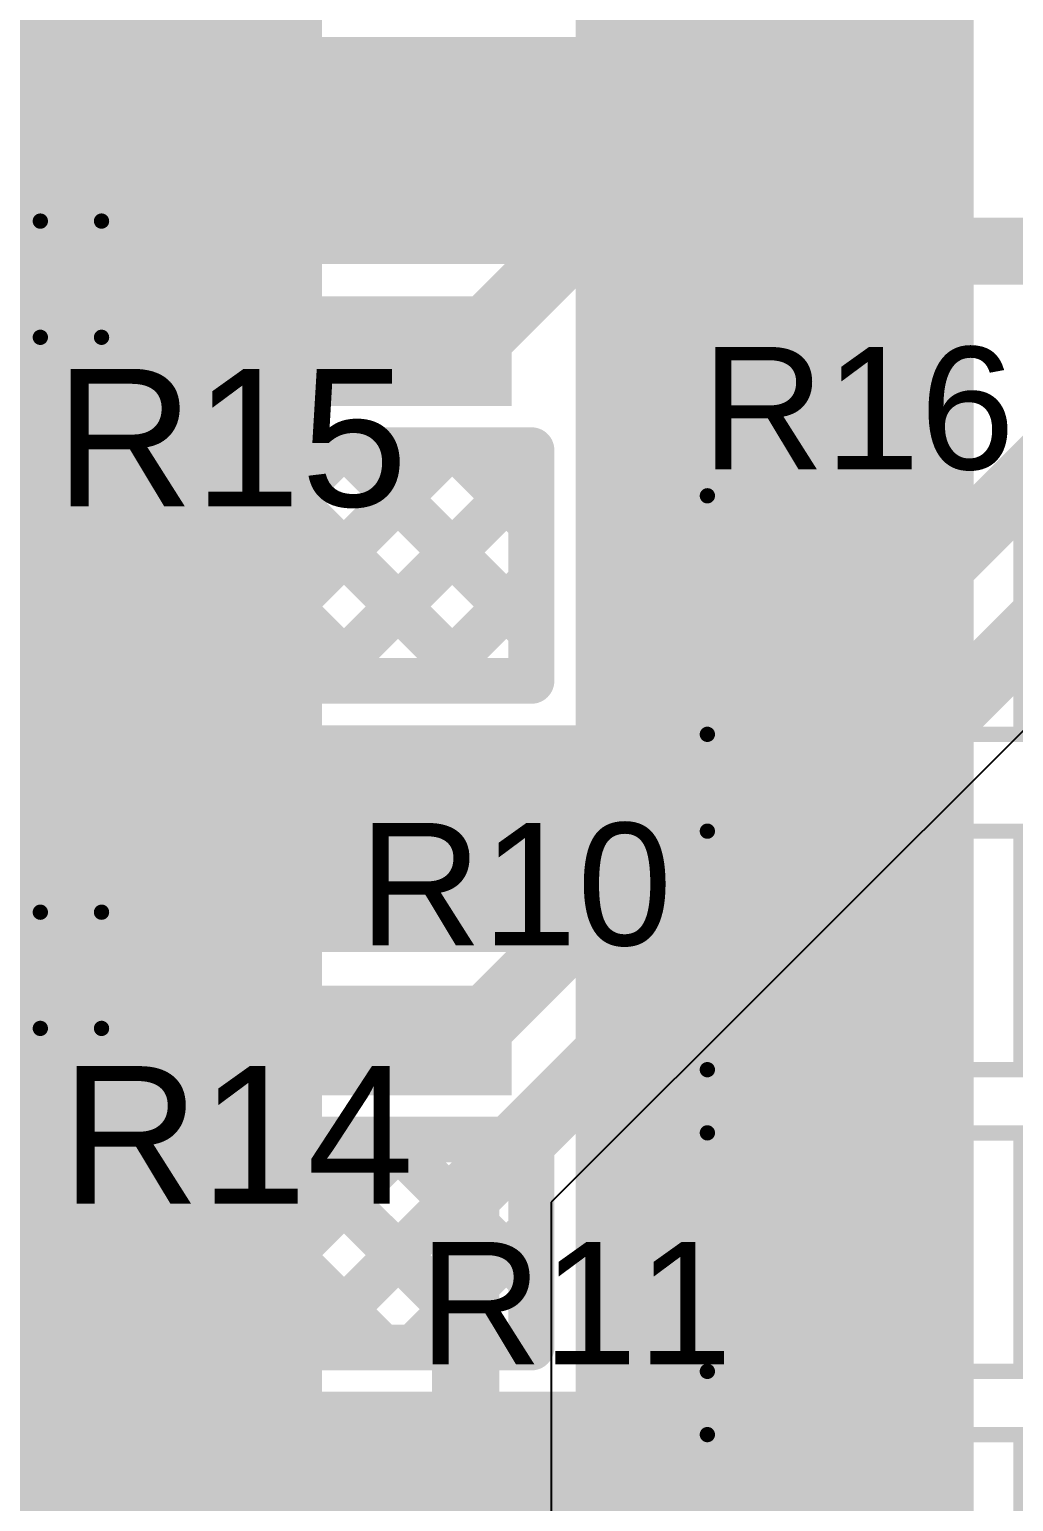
# Model space of a CAD drawing. Header units: millimetres. Extents: x -0.2 to 1.92, y -0.23 to 1.32.
# Drawn here: x 0.2224 to 0.5441, y 0.4871 to 0.9685 of the extents above; entities that cross this region are included whole.
import ezdxf

# ---------------------------------------------------------------- set-up
doc = ezdxf.new("R2010")
doc.units = ezdxf.units.MM
doc.header["$MEASUREMENT"] = 0
for name, color, linetype in [('BottomLayer', 5, 'Continuous'), ('TopLayer', 1, 'Continuous'), ('TopOverlay', 2, 'Continuous'), ('TopPaste', 8, 'Continuous'), ('TopSolder', 216, 'Continuous'), ('ViaHoleLayer', 16, 'Continuous')]:
    doc.layers.add(name, color=color, linetype=linetype)
doc.styles.add('Arial', font='', dxfattribs={"height": 0.2})
doc.styles.get('Arial').set_extended_font_data('Arial')

# ---------------------------------------------------------------- blocks, each defined once
blk = doc.blocks.new('R___0201_2')
at = {"layer": 'TopLayer'}
for points in [[(-0.01614, 0.00728), (-0.00551, 0.00728), (-0.00551, -0.00728), (-0.01614, -0.00728)], [(0.00551, 0.00728), (0.01614, 0.00728), (0.01614, -0.00728), (0.00551, -0.00728)]]:
    blk.add_hatch(color=1, dxfattribs=at).paths.add_polyline_path(points)
at = {"layer": 'TopPaste'}
for points in [[(-0.01614, 0.00728), (-0.00551, 0.00728), (-0.00551, -0.00728), (-0.01614, -0.00728)], [(0.00551, 0.00728), (0.01614, 0.00728), (0.01614, -0.00728), (0.00551, -0.00728)]]:
    blk.add_hatch(color=8, dxfattribs=at).paths.add_polyline_path(points)
at = {"layer": 'TopSolder'}
for points in [[(-0.02014, 0.01128), (-0.00151, 0.01128), (-0.00151, -0.01128), (-0.02014, -0.01128)], [(0.00151, 0.01128), (0.02014, 0.01128), (0.02014, -0.01128), (0.00151, -0.01128)]]:
    blk.add_hatch(color=216, dxfattribs=at).paths.add_polyline_path(points)
at = {"layer": 'TopOverlay', "const_width": 0.005}
for points in [[(-0.019, -0.01), (-0.019, 0.01)], [(0.019, 0.01), (-0.019, 0.01)], [(0.019, -0.01), (0.019, 0.01)], [(0.019, -0.01), (-0.019, -0.01)]]:
    blk.add_lwpolyline(points, dxfattribs=at)
at = {"layer": 'TopOverlay', "const_width": 0.0025}
for points in [[(-0.02025, 0.01, 1), (-0.01775, 0.01, 1)], [(-0.02025, 0.01, 1), (-0.01775, 0.01, 1)], [(0.01775, 0.01, 1), (0.02025, 0.01, 1)], [(0.01775, 0.01, 1), (0.02025, 0.01, 1)], [(-0.02025, -0.01, 1), (-0.01775, -0.01, 1)], [(-0.02025, -0.01, 1), (-0.01775, -0.01, 1)], [(0.01775, -0.01, 1), (0.02025, -0.01, 1)], [(0.01775, -0.01, 1), (0.02025, -0.01, 1)]]:
    blk.add_lwpolyline(points, format="xyb", close=True, dxfattribs=at)
blk = doc.blocks.new('R___0201_3')
at = {"layer": 'TopLayer'}
for points in [[(-0.01614, 0.00728), (-0.00551, 0.00728), (-0.00551, -0.00728), (-0.01614, -0.00728)], [(0.00551, 0.00728), (0.01614, 0.00728), (0.01614, -0.00728), (0.00551, -0.00728)]]:
    blk.add_hatch(color=1, dxfattribs=at).paths.add_polyline_path(points)
at = {"layer": 'TopPaste'}
for points in [[(-0.01614, 0.00728), (-0.00551, 0.00728), (-0.00551, -0.00728), (-0.01614, -0.00728)], [(0.00551, 0.00728), (0.01614, 0.00728), (0.01614, -0.00728), (0.00551, -0.00728)]]:
    blk.add_hatch(color=8, dxfattribs=at).paths.add_polyline_path(points)
at = {"layer": 'TopSolder'}
for points in [[(-0.02014, 0.01128), (-0.00151, 0.01128), (-0.00151, -0.01128), (-0.02014, -0.01128)], [(0.00151, 0.01128), (0.02014, 0.01128), (0.02014, -0.01128), (0.00151, -0.01128)]]:
    blk.add_hatch(color=216, dxfattribs=at).paths.add_polyline_path(points)
at = {"layer": 'TopOverlay', "const_width": 0.005}
for points in [[(-0.019, -0.01), (-0.019, 0.01)], [(0.019, 0.01), (-0.019, 0.01)], [(0.019, -0.01), (0.019, 0.01)], [(0.019, -0.01), (-0.019, -0.01)]]:
    blk.add_lwpolyline(points, dxfattribs=at)
at = {"layer": 'TopOverlay', "const_width": 0.0025}
for points in [[(-0.02025, 0.01, 1), (-0.01775, 0.01, 1)], [(-0.02025, 0.01, 1), (-0.01775, 0.01, 1)], [(0.01775, 0.01, 1), (0.02025, 0.01, 1)], [(0.01775, 0.01, 1), (0.02025, 0.01, 1)], [(-0.02025, -0.01, 1), (-0.01775, -0.01, 1)], [(-0.02025, -0.01, 1), (-0.01775, -0.01, 1)], [(0.01775, -0.01, 1), (0.02025, -0.01, 1)], [(0.01775, -0.01, 1), (0.02025, -0.01, 1)]]:
    blk.add_lwpolyline(points, format="xyb", close=True, dxfattribs=at)
blk = doc.blocks.new('R___1206_14')
at = {"layer": 'TopLayer'}
for points in [[(-0.08, 0.035), (-0.02, 0.035), (-0.02, -0.035), (-0.08, -0.035)], [(0.02, 0.035), (0.08, 0.035), (0.08, -0.035), (0.02, -0.035)]]:
    blk.add_hatch(color=1, dxfattribs=at).paths.add_polyline_path(points)
at = {"layer": 'TopPaste'}
for points in [[(-0.08, 0.035), (-0.02, 0.035), (-0.02, -0.035), (-0.08, -0.035)], [(0.02, 0.035), (0.08, 0.035), (0.08, -0.035), (0.02, -0.035)]]:
    blk.add_hatch(color=8, dxfattribs=at).paths.add_polyline_path(points)
at = {"layer": 'TopSolder'}
for points in [[(-0.084, 0.039), (-0.016, 0.039), (-0.016, -0.039), (-0.084, -0.039)], [(0.016, 0.039), (0.084, 0.039), (0.084, -0.039), (0.016, -0.039)]]:
    blk.add_hatch(color=216, dxfattribs=at).paths.add_polyline_path(points)
at = {"layer": 'TopOverlay', "const_width": 0.005}
for points in [[(-0.084, -0.039), (-0.084, 0.039)], [(-0.084, 0.039), (0.084, 0.039)], [(0.084, -0.039), (0.084, 0.039)], [(-0.084, -0.039), (0.084, -0.039)]]:
    blk.add_lwpolyline(points, dxfattribs=at)
at = {"layer": 'TopOverlay', "const_width": 0.0025}
for points in [[(-0.08525, 0.039, 1), (-0.08275, 0.039, 1)], [(-0.08525, 0.039, 1), (-0.08275, 0.039, 1)], [(0.08275, 0.039, 1), (0.08525, 0.039, 1)], [(0.08275, 0.039, 1), (0.08525, 0.039, 1)], [(-0.08525, -0.039, 1), (-0.08275, -0.039, 1)], [(-0.08525, -0.039, 1), (-0.08275, -0.039, 1)], [(0.08275, -0.039, 1), (0.08525, -0.039, 1)], [(0.08275, -0.039, 1), (0.08525, -0.039, 1)]]:
    blk.add_lwpolyline(points, format="xyb", close=True, dxfattribs=at)
blk = doc.blocks.new('R___1206_16')
at = {"layer": 'TopLayer'}
for points in [[(-0.08, 0.035), (-0.02, 0.035), (-0.02, -0.035), (-0.08, -0.035)], [(0.02, 0.035), (0.08, 0.035), (0.08, -0.035), (0.02, -0.035)]]:
    blk.add_hatch(color=1, dxfattribs=at).paths.add_polyline_path(points)
at = {"layer": 'TopPaste'}
for points in [[(-0.08, 0.035), (-0.02, 0.035), (-0.02, -0.035), (-0.08, -0.035)], [(0.02, 0.035), (0.08, 0.035), (0.08, -0.035), (0.02, -0.035)]]:
    blk.add_hatch(color=8, dxfattribs=at).paths.add_polyline_path(points)
at = {"layer": 'TopSolder'}
for points in [[(-0.084, 0.039), (-0.016, 0.039), (-0.016, -0.039), (-0.084, -0.039)], [(0.016, 0.039), (0.084, 0.039), (0.084, -0.039), (0.016, -0.039)]]:
    blk.add_hatch(color=216, dxfattribs=at).paths.add_polyline_path(points)
at = {"layer": 'TopOverlay', "const_width": 0.005}
for points in [[(-0.084, -0.039), (-0.084, 0.039)], [(-0.084, 0.039), (0.084, 0.039)], [(0.084, -0.039), (0.084, 0.039)], [(-0.084, -0.039), (0.084, -0.039)]]:
    blk.add_lwpolyline(points, dxfattribs=at)
at = {"layer": 'TopOverlay', "const_width": 0.0025}
for points in [[(-0.08525, 0.039, 1), (-0.08275, 0.039, 1)], [(-0.08525, 0.039, 1), (-0.08275, 0.039, 1)], [(0.08275, 0.039, 1), (0.08525, 0.039, 1)], [(0.08275, 0.039, 1), (0.08525, 0.039, 1)], [(-0.08525, -0.039, 1), (-0.08275, -0.039, 1)], [(-0.08525, -0.039, 1), (-0.08275, -0.039, 1)], [(0.08275, -0.039, 1), (0.08525, -0.039, 1)], [(0.08275, -0.039, 1), (0.08525, -0.039, 1)]]:
    blk.add_lwpolyline(points, format="xyb", close=True, dxfattribs=at)
blk = doc.blocks.new('R___1206_17')
at = {"layer": 'TopLayer'}
for points in [[(-0.08, 0.035), (-0.02, 0.035), (-0.02, -0.035), (-0.08, -0.035)], [(0.02, 0.035), (0.08, 0.035), (0.08, -0.035), (0.02, -0.035)]]:
    blk.add_hatch(color=1, dxfattribs=at).paths.add_polyline_path(points)
at = {"layer": 'TopPaste'}
for points in [[(-0.08, 0.035), (-0.02, 0.035), (-0.02, -0.035), (-0.08, -0.035)], [(0.02, 0.035), (0.08, 0.035), (0.08, -0.035), (0.02, -0.035)]]:
    blk.add_hatch(color=8, dxfattribs=at).paths.add_polyline_path(points)
at = {"layer": 'TopSolder'}
for points in [[(-0.084, 0.039), (-0.016, 0.039), (-0.016, -0.039), (-0.084, -0.039)], [(0.016, 0.039), (0.084, 0.039), (0.084, -0.039), (0.016, -0.039)]]:
    blk.add_hatch(color=216, dxfattribs=at).paths.add_polyline_path(points)
at = {"layer": 'TopOverlay', "const_width": 0.005}
for points in [[(-0.084, -0.039), (-0.084, 0.039)], [(-0.084, 0.039), (0.084, 0.039)], [(0.084, -0.039), (0.084, 0.039)], [(-0.084, -0.039), (0.084, -0.039)]]:
    blk.add_lwpolyline(points, dxfattribs=at)
at = {"layer": 'TopOverlay', "const_width": 0.0025}
for points in [[(-0.08525, 0.039, 1), (-0.08275, 0.039, 1)], [(-0.08525, 0.039, 1), (-0.08275, 0.039, 1)], [(0.08275, 0.039, 1), (0.08525, 0.039, 1)], [(0.08275, 0.039, 1), (0.08525, 0.039, 1)], [(-0.08525, -0.039, 1), (-0.08275, -0.039, 1)], [(-0.08525, -0.039, 1), (-0.08275, -0.039, 1)], [(0.08275, -0.039, 1), (0.08525, -0.039, 1)], [(0.08275, -0.039, 1), (0.08525, -0.039, 1)]]:
    blk.add_lwpolyline(points, format="xyb", close=True, dxfattribs=at)
blk = doc.blocks.new('R___1206_18')
at = {"layer": 'TopLayer'}
for points in [[(-0.08, 0.035), (-0.02, 0.035), (-0.02, -0.035), (-0.08, -0.035)], [(0.02, 0.035), (0.08, 0.035), (0.08, -0.035), (0.02, -0.035)]]:
    blk.add_hatch(color=1, dxfattribs=at).paths.add_polyline_path(points)
at = {"layer": 'TopPaste'}
for points in [[(-0.08, 0.035), (-0.02, 0.035), (-0.02, -0.035), (-0.08, -0.035)], [(0.02, 0.035), (0.08, 0.035), (0.08, -0.035), (0.02, -0.035)]]:
    blk.add_hatch(color=8, dxfattribs=at).paths.add_polyline_path(points)
at = {"layer": 'TopSolder'}
for points in [[(-0.084, 0.039), (-0.016, 0.039), (-0.016, -0.039), (-0.084, -0.039)], [(0.016, 0.039), (0.084, 0.039), (0.084, -0.039), (0.016, -0.039)]]:
    blk.add_hatch(color=216, dxfattribs=at).paths.add_polyline_path(points)
at = {"layer": 'TopOverlay', "const_width": 0.005}
for points in [[(-0.084, -0.039), (-0.084, 0.039)], [(-0.084, 0.039), (0.084, 0.039)], [(0.084, -0.039), (0.084, 0.039)], [(-0.084, -0.039), (0.084, -0.039)]]:
    blk.add_lwpolyline(points, dxfattribs=at)
at = {"layer": 'TopOverlay', "const_width": 0.0025}
for points in [[(-0.08525, 0.039, 1), (-0.08275, 0.039, 1)], [(-0.08525, 0.039, 1), (-0.08275, 0.039, 1)], [(0.08275, 0.039, 1), (0.08525, 0.039, 1)], [(0.08275, 0.039, 1), (0.08525, 0.039, 1)], [(-0.08525, -0.039, 1), (-0.08275, -0.039, 1)], [(-0.08525, -0.039, 1), (-0.08275, -0.039, 1)], [(0.08275, -0.039, 1), (0.08525, -0.039, 1)], [(0.08275, -0.039, 1), (0.08525, -0.039, 1)]]:
    blk.add_lwpolyline(points, format="xyb", close=True, dxfattribs=at)

msp = doc.modelspace()

# ---------------------------------------------------------------- hatches: boundary and pattern name
at = {"layer": 'BottomLayer'}
for points in [[(0.078, 0.796), (0.318, 0.796), (0.318, 1.158), (0.078, 1.158)], [(0.017, 0.1146), (0.318, 0.1146), (0.318, 0.8526), (0.017, 0.8526)], [(0.226, -0.081), (0.318, -0.081), (0.318, 0.8526), (0.226, 0.8526)]]:
    msp.add_hatch(color=5, dxfattribs=at).paths.add_polyline_path(points)
h = msp.add_hatch(color=5, dxfattribs=at)
edge = h.paths.add_edge_path()
edge.add_arc((0.365, 0.8634), 0.01181, 0, 360)
h = msp.add_hatch(color=5, dxfattribs=at)
edge = h.paths.add_edge_path()
edge.add_arc((0.365, 0.63799), 0.01181, 0, 360)
at = {"layer": 'TopLayer'}
for points in [[(0.401, 0.242), (0.531, 0.242), (0.531, 1.11), (0.401, 1.11)], [(0.183, 0.89183), (0.531, 0.89183), (0.531, 0.96599), (0.183, 0.96599)], [(0.183, 0.8454), (0.38, 0.8454), (0.38, 0.88123), (0.183, 0.88123)], [(0.183, 0.66683), (0.423, 0.66683), (0.423, 0.74099), (0.183, 0.74099)], [(0.183, 0.61999), (0.38, 0.61999), (0.38, 0.65583), (0.183, 0.65583)], [(0.183, 0.44883), (0.416, 0.44883), (0.416, 0.52299), (0.183, 0.52299)]]:
    msp.add_hatch(color=1, dxfattribs=at).paths.add_polyline_path(points)
h = msp.add_hatch(color=1, dxfattribs=at)
edge = h.paths.add_edge_path()
edge.add_arc((0.365, 0.8634), 0.01181, 0, 360)
h = msp.add_hatch(color=1, dxfattribs=at)
edge = h.paths.add_edge_path()
edge.add_arc((0.365, 0.63799), 0.01181, 0, 360)
at = {"layer": 'ViaHoleLayer'}
h = msp.add_hatch(color=16, dxfattribs=at)
edge = h.paths.add_edge_path()
edge.add_arc((0.365, 0.8634), 0.00591, 0, 360)
h = msp.add_hatch(color=16, dxfattribs=at)
edge = h.paths.add_edge_path()
edge.add_arc((0.365, 0.63799), 0.00591, 0, 360)

# ---------------------------------------------------------------- linework, layer by layer
at = {"layer": 'BottomLayer'}
for p, q in [((0.613, 0.805), (0.393, 0.585)), ((0.393, 0.585), (0.393, 0.29368))]:
    msp.add_line(p, q, dxfattribs=at)
at = {"layer": 'BottomLayer', "const_width": 0.022}
for points in [[(0.365, 0.8634), (0.3976, 0.896)], [(0.3976, 0.896), (1.154, 0.896)], [(0.365, 0.63799), (0.58801, 0.861)], [(0.365, 0.587), (0.606, 0.828)], [(0.365, 0.4204), (0.365, 0.587)]]:
    msp.add_lwpolyline(points, dxfattribs=at)
at = {"layer": 'BottomLayer', "const_width": 0.011}
for points in [[(0.3921, 0.896, 1), (0.4031, 0.896, 1)], [(0.3921, 0.896, 1), (0.4031, 0.896, 1)], [(0.3595, 0.8634, 1), (0.3705, 0.8634, 1)], [(0.3595, 0.63799, 1), (0.3705, 0.63799, 1)], [(0.3595, 0.587, 1), (0.3705, 0.587, 1)], [(0.3595, 0.587, 1), (0.3705, 0.587, 1)]]:
    msp.add_lwpolyline(points, format="xyb", close=True, dxfattribs=at)
at = {"layer": 'TopLayer'}
for points, const_width in [([(0.46629, 0.94099), (0.47528, 0.932)], 0.05), ([(0.47528, 0.932), (0.492, 0.932)], 0.05), ([(0.1358, 0.8455), (0.22581, 0.75549)], 0.015), ([(0.13643, 0.75009), (0.21724, 0.8309)], 0.015), ([(0.1685, 0.8309), (0.3865, 0.8309)], 0.015), ([(0.17718, 0.75549), (0.25259, 0.8309)], 0.015), ([(0.18575, 0.8309), (0.26116, 0.75549)], 0.015), ([(0.21254, 0.75549), (0.28795, 0.8309)], 0.015), ([(0.22111, 0.8309), (0.29652, 0.75549)], 0.015), ([(0.24789, 0.75549), (0.3233, 0.8309)], 0.015), ([(0.25646, 0.8309), (0.33187, 0.75549)], 0.015), ([(0.28325, 0.75549), (0.35866, 0.8309)], 0.015), ([(0.29182, 0.8309), (0.36723, 0.75549)], 0.015), ([(0.32717, 0.8309), (0.3865, 0.77158)], 0.015), ([(0.36253, 0.8309), (0.3865, 0.80693)], 0.015), ([(0.3865, 0.75549), (0.3865, 0.8309)], 0.015), ([(0.3186, 0.75549), (0.3865, 0.82339)], 0.015), ([(0.35396, 0.75549), (0.3865, 0.78803)], 0.015), ([(0.1685, 0.75549), (0.3865, 0.75549)], 0.015), ([(0.13408, 0.63509), (0.23167, 0.53749)], 0.015), ([(0.1685, 0.60549), (0.3865, 0.60549)], 0.015), ([(0.17132, 0.53749), (0.23932, 0.60549)], 0.015), ([(0.19903, 0.60549), (0.26703, 0.53749)], 0.015), ([(0.20667, 0.53749), (0.27467, 0.60549)], 0.015), ([(0.23438, 0.60549), (0.30239, 0.53749)], 0.015), ([(0.24203, 0.53749), (0.31003, 0.60549)], 0.015), ([(0.26974, 0.60549), (0.33774, 0.53749)], 0.015), ([(0.27738, 0.53749), (0.34538, 0.60549)], 0.015), ([(0.3051, 0.60549), (0.3731, 0.53749)], 0.015), ([(0.31274, 0.53749), (0.38074, 0.60549)], 0.015), ([(0.34045, 0.60549), (0.3865, 0.55944)], 0.015), ([(0.37581, 0.60549), (0.3865, 0.5948)], 0.015), ([(0.3865, 0.53749), (0.3865, 0.60549)], 0.015), ([(0.34809, 0.53749), (0.3865, 0.5759)], 0.015), ([(0.1685, 0.53749), (0.3865, 0.53749)], 0.015), ([(0.38345, 0.53749), (0.3865, 0.54055)], 0.015)]:
    msp.add_lwpolyline(points, dxfattribs=dict(at, const_width=const_width))
for points, const_width in [([(0.45379, 0.94099, 1), (0.47879, 0.94099, 1)], 0.025), ([(0.46278, 0.932, 1), (0.48778, 0.932, 1)], 0.025), ([(0.46278, 0.932, 1), (0.48778, 0.932, 1)], 0.025), ([(0.4795, 0.932, 1), (0.5045, 0.932, 1)], 0.025), ([(0.21349, 0.8309, 1), (0.22099, 0.8309, 1)], 0.0075), ([(0.21736, 0.8309, 1), (0.22486, 0.8309, 1)], 0.0075), ([(0.24884, 0.8309, 1), (0.25634, 0.8309, 1)], 0.0075), ([(0.25271, 0.8309, 1), (0.26021, 0.8309, 1)], 0.0075), ([(0.2842, 0.8309, 1), (0.2917, 0.8309, 1)], 0.0075), ([(0.28807, 0.8309, 1), (0.29557, 0.8309, 1)], 0.0075), ([(0.31955, 0.8309, 1), (0.32705, 0.8309, 1)], 0.0075), ([(0.32342, 0.8309, 1), (0.33092, 0.8309, 1)], 0.0075), ([(0.35491, 0.8309, 1), (0.36241, 0.8309, 1)], 0.0075), ([(0.35878, 0.8309, 1), (0.36628, 0.8309, 1)], 0.0075), ([(0.38275, 0.8309, 1), (0.39025, 0.8309, 1)], 0.0075), ([(0.38275, 0.8309, 1), (0.39025, 0.8309, 1)], 0.0075), ([(0.38275, 0.82339, 1), (0.39025, 0.82339, 1)], 0.0075), ([(0.38275, 0.80693, 1), (0.39025, 0.80693, 1)], 0.0075), ([(0.38275, 0.78803, 1), (0.39025, 0.78803, 1)], 0.0075), ([(0.38275, 0.77158, 1), (0.39025, 0.77158, 1)], 0.0075), ([(0.22206, 0.75549, 1), (0.22956, 0.75549, 1)], 0.0075), ([(0.24414, 0.75549, 1), (0.25164, 0.75549, 1)], 0.0075), ([(0.25741, 0.75549, 1), (0.26491, 0.75549, 1)], 0.0075), ([(0.2795, 0.75549, 1), (0.287, 0.75549, 1)], 0.0075), ([(0.29277, 0.75549, 1), (0.30027, 0.75549, 1)], 0.0075), ([(0.31485, 0.75549, 1), (0.32235, 0.75549, 1)], 0.0075), ([(0.32812, 0.75549, 1), (0.33562, 0.75549, 1)], 0.0075), ([(0.35021, 0.75549, 1), (0.35771, 0.75549, 1)], 0.0075), ([(0.36348, 0.75549, 1), (0.37098, 0.75549, 1)], 0.0075), ([(0.38275, 0.75549, 1), (0.39025, 0.75549, 1)], 0.0075), ([(0.38275, 0.75549, 1), (0.39025, 0.75549, 1)], 0.0075), ([(0.23063, 0.60549, 1), (0.23813, 0.60549, 1)], 0.0075), ([(0.23557, 0.60549, 1), (0.24307, 0.60549, 1)], 0.0075), ([(0.26599, 0.60549, 1), (0.27349, 0.60549, 1)], 0.0075), ([(0.27092, 0.60549, 1), (0.27842, 0.60549, 1)], 0.0075), ([(0.30135, 0.60549, 1), (0.30885, 0.60549, 1)], 0.0075), ([(0.30628, 0.60549, 1), (0.31378, 0.60549, 1)], 0.0075), ([(0.3367, 0.60549, 1), (0.3442, 0.60549, 1)], 0.0075), ([(0.34163, 0.60549, 1), (0.34913, 0.60549, 1)], 0.0075), ([(0.37206, 0.60549, 1), (0.37956, 0.60549, 1)], 0.0075), ([(0.37699, 0.60549, 1), (0.38449, 0.60549, 1)], 0.0075), ([(0.38275, 0.60549, 1), (0.39025, 0.60549, 1)], 0.0075), ([(0.38275, 0.60549, 1), (0.39025, 0.60549, 1)], 0.0075), ([(0.38275, 0.5948, 1), (0.39025, 0.5948, 1)], 0.0075), ([(0.38275, 0.5759, 1), (0.39025, 0.5759, 1)], 0.0075), ([(0.38275, 0.55944, 1), (0.39025, 0.55944, 1)], 0.0075), ([(0.22792, 0.53749, 1), (0.23542, 0.53749, 1)], 0.0075), ([(0.23828, 0.53749, 1), (0.24578, 0.53749, 1)], 0.0075), ([(0.26328, 0.53749, 1), (0.27078, 0.53749, 1)], 0.0075), ([(0.27363, 0.53749, 1), (0.28113, 0.53749, 1)], 0.0075), ([(0.29864, 0.53749, 1), (0.30614, 0.53749, 1)], 0.0075), ([(0.30899, 0.53749, 1), (0.31649, 0.53749, 1)], 0.0075), ([(0.33399, 0.53749, 1), (0.34149, 0.53749, 1)], 0.0075), ([(0.34434, 0.53749, 1), (0.35184, 0.53749, 1)], 0.0075), ([(0.36935, 0.53749, 1), (0.37685, 0.53749, 1)], 0.0075), ([(0.3797, 0.53749, 1), (0.3872, 0.53749, 1)], 0.0075), ([(0.38275, 0.54055, 1), (0.39025, 0.54055, 1)], 0.0075), ([(0.38275, 0.53749, 1), (0.39025, 0.53749, 1)], 0.0075), ([(0.38275, 0.53749, 1), (0.39025, 0.53749, 1)], 0.0075)]:
    msp.add_lwpolyline(points, format="xyb", close=True, dxfattribs=dict(at, const_width=const_width))

# ---------------------------------------------------------------- block references
at = {"rotation": 270}
for name, p in [('R___0201_2', (0.236, 0.88683)), ('R___0201_3', (0.236, 0.66083))]:
    msp.add_blockref(name, p, dxfattribs=at)
for name, p in [('R___1206_14', (0.528, 0.777)), ('R___1206_18', (0.528, 0.66733)), ('R___1206_17', (0.528, 0.56867)), ('R___1206_16', (0.528, 0.47))]:
    msp.add_blockref(name, p)

# ---------------------------------------------------------------- texts
at = {"layer": 'TopOverlay', "style": 'Arial'}
for s, height, p in [('R16', 0.04, (0.44202, 0.82467)), ('R15', 0.045, (0.23077, 0.81251)), ('R10', 0.04, (0.33002, 0.66901)), ('R14', 0.045, (0.23277, 0.58451)), ('R11', 0.04, (0.34968, 0.53201))]:
    msp.add_text(s, height=height, dxfattribs=at).set_placement(p)

doc.saveas('drawing.dxf')
